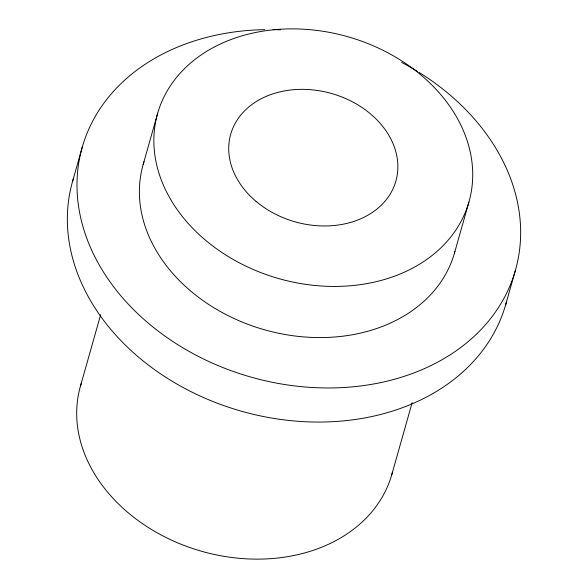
<?xml version="1.0" encoding="UTF-8"?>
<svg xmlns="http://www.w3.org/2000/svg" width="588" height="588" viewBox="0 0 588 588"><rect width="100%" height="100%" fill="white"/><g stroke="black" fill="none" stroke-linecap="round" stroke-linejoin="round"><path stroke-width="0.88" d="M72.692 180.979L82.342 146.89M80.534 385.86L100.702 314.565M143.222 164.302L157.694 113.168M391.726 474.832L412.151 402.655M454.421 253.274L468.886 202.14A161.832 125.766 15.8 0 0 265.622 30.745A161.832 125.766 15.8 0 0 205.366 240.08A161.832 125.766 15.8 0 0 468.886 202.14M505.658 304.768L515.308 270.678M392.439 472.208A161.832 125.766 15.8 0 1 200.78 551.044A161.832 125.766 15.8 0 1 81.6 382.391M454.906 251.524A161.832 125.766 15.8 0 1 263.475 329.486A161.832 125.766 15.8 0 1 144.016 161.7M506.621 301.262A225.16 174.981 15.8 0 1 241.374 411.196A225.16 174.981 15.8 0 1 73.456 178.421M419.082 72.397A225.16 174.981 15.8 0 1 444.513 358.29A225.16 174.981 15.8 0 1 97.674 262.167A225.16 174.981 15.8 0 1 264.806 29.643M273.067 29.628A225.16 174.981 15.8 0 1 280.402 29.819M401.604 62.379A225.16 174.981 15.8 0 1 417.524 71.435M256.045 201.375A85.841 66.709 15.8 0 0 395.827 181.251A85.841 66.709 15.8 0 0 288.002 90.339A85.841 66.709 15.8 0 0 256.045 201.375"/></g></svg>
